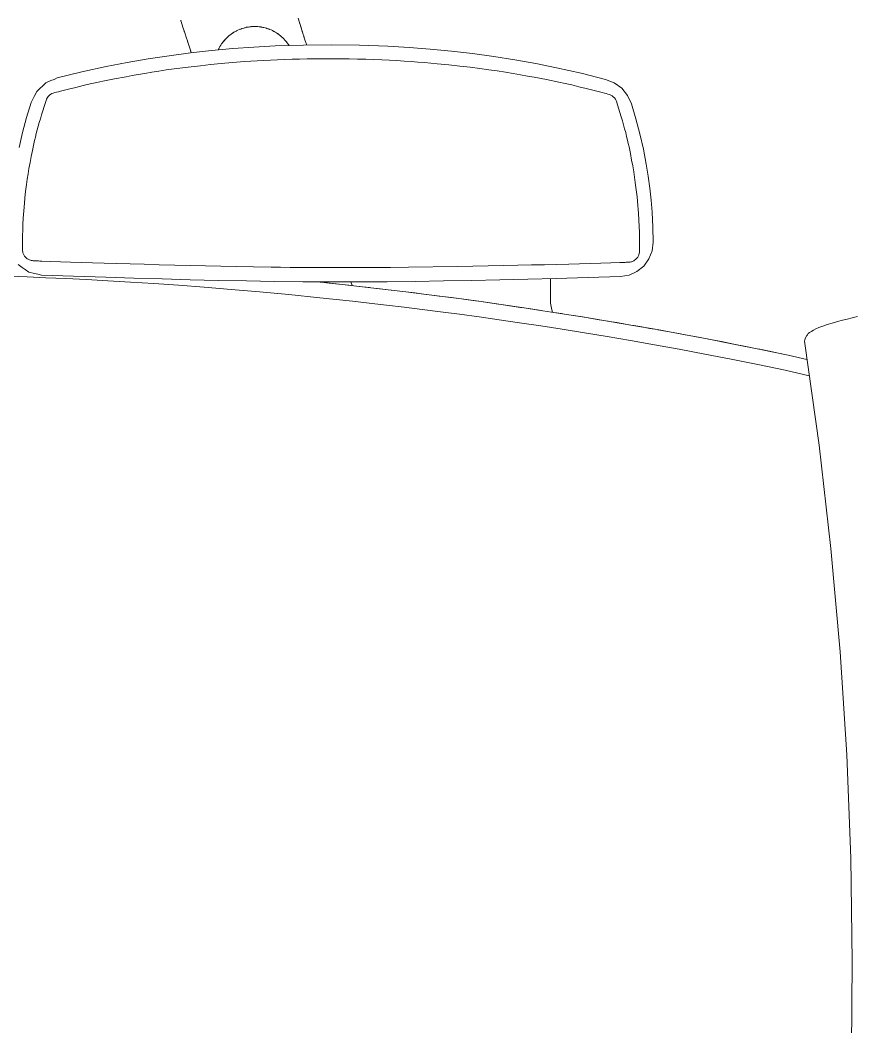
# Model space of a CAD drawing. Header units: inches. Extents: x 14 to 610, y 9 to 600.
# Drawn here: x 297.66 to 308.96, y 293.58 to 307.2 of the extents above; entities that cross this region are included whole.
import ezdxf
from ezdxf.enums import TextEntityAlignment as Align

# ---------------------------------------------------------------- set-up
doc = ezdxf.new("R2010")
doc.units = ezdxf.units.IN
doc.header["$MEASUREMENT"] = 0
doc.layers.add('A-FURN', color=7, linetype='Continuous')
doc.styles.get("Standard").update_dxf_attribs({"font": 'arial.ttf'})

# ---------------------------------------------------------------- blocks, each defined once
blk = doc.blocks.new('P_5CS702BK')
at = {"layer": 'A-FURN', "color": 0, "linetype": 'Continuous', "lineweight": 0}
for p, q in [((-8.777, 17.284), (-8.759, 17.211)), ((-8.759, 17.211), (-8.743, 17.145)), ((-1.449, 17.195), (-2.846, 17.139)), ((-0.052, 17.215), (-1.449, 17.195)), ((1.346, 17.202), (-0.052, 17.215)), ((-8.743, 17.145), (-8.726, 17.081)), ((-8.726, 17.081), (-8.708, 17.014)), ((-4.243, 17.049), (-5.641, 16.925)), ((-2.846, 17.139), (-4.243, 17.049)), ((-8.708, 17.014), (-8.689, 16.943)), ((-8.689, 16.943), (-8.669, 16.875)), ((-5.641, 16.925), (-7.038, 16.766)), ((-8.669, 16.875), (-8.648, 16.815)), ((-8.648, 16.815), (-8.629, 16.763)), ((-8.629, 16.763), (-8.611, 16.722)), ((-7.038, 16.766), (-8.41, 16.57)), ((-8.611, 16.722), (-8.594, 16.69)), ((-8.594, 16.69), (-8.578, 16.665)), ((-8.559, 16.637), (-8.578, 16.665)), ((-8.575, 16.662), (-8.559, 16.637)), ((-8.559, 16.637), (-8.545, 16.619)), ((-8.545, 16.619), (-8.531, 16.607)), ((-8.052, 16.305), (-7.973, 16.632)), ((-8.052, 16.305), (-7.973, 16.632)), ((-8.531, 16.607), (-8.519, 16.599)), ((-8.489, 16.581), (-8.519, 16.599)), ((-8.489, 16.581), (-8.477, 16.575)), ((-8.477, 16.575), (-8.462, 16.573)), ((-8.462, 16.573), (-8.443, 16.569)), ((-8.41, 16.57), (-8.443, 16.569)), ((-8.255, 16.348), (-8.194, 16.6)), ((-8.255, 16.348), (-8.194, 16.6)), ((-8.255, 16.348), (-8.332, 15.973)), ((-8.332, 15.973), (-8.255, 16.348)), ((-8.283, 16.214), (-8.255, 16.348)), ((-8.283, 16.214), (-8.312, 16.073)), ((-8.312, 16.073), (-8.283, 16.214)), ((-8.052, 16.305), (-8.128, 15.937)), ((-8.052, 16.305), (-8.128, 15.937)), ((-8.312, 16.073), (-8.329, 15.987)), ((-8.329, 15.987), (-8.312, 16.073)), ((-8.332, 15.973), (-8.405, 15.608)), ((-8.405, 15.608), (-8.332, 15.973)), ((-8.334, 15.963), (-8.342, 15.926)), ((-8.342, 15.926), (-8.334, 15.963)), ((-8.128, 15.937), (-8.2, 15.575)), ((-8.128, 15.937), (-8.2, 15.575)), ((-8.342, 15.926), (-8.373, 15.772)), ((-8.373, 15.772), (-8.342, 15.926)), ((-8.373, 15.772), (-8.404, 15.611)), ((-8.404, 15.611), (-8.373, 15.772)), ((-8.405, 15.608), (-8.474, 15.252)), ((-8.474, 15.252), (-8.405, 15.608)), ((-8.404, 15.611), (-8.437, 15.442)), ((-8.437, 15.442), (-8.404, 15.611)), ((-8.2, 15.575), (-8.269, 15.219)), ((-8.2, 15.575), (-8.269, 15.219)), ((-8.437, 15.442), (-8.471, 15.266)), ((-8.471, 15.266), (-8.437, 15.442)), ((-8.474, 15.252), (-8.539, 14.907)), ((-8.539, 14.907), (-8.474, 15.252)), ((-8.474, 15.252), (-8.506, 15.082)), ((-8.474, 15.252), (-8.471, 15.266)), ((-8.269, 15.219), (-8.334, 14.873)), ((-8.269, 15.219), (-8.334, 14.873)), ((-8.506, 15.082), (-8.535, 14.924)), ((-8.535, 14.924), (-8.506, 15.082)), ((-8.539, 14.907), (-8.6, 14.571)), ((-8.6, 14.571), (-8.539, 14.907)), ((-8.542, 14.889), (-8.56, 14.789)), ((-8.56, 14.789), (-8.542, 14.889)), ((-8.539, 14.907), (-8.542, 14.889)), ((-8.334, 14.873), (-8.395, 14.537)), ((-8.334, 14.873), (-8.395, 14.537)), ((-8.56, 14.789), (-8.579, 14.687)), ((-8.579, 14.687), (-8.56, 14.789)), ((-8.6, 14.571), (-8.597, 14.583)), ((-8.579, 14.687), (-8.597, 14.583)), ((-8.597, 14.583), (-8.579, 14.687)), ((-10.675, 14.452), (-10.837, 14.426)), ((-10.837, 14.426), (-10.675, 14.452)), ((-10.513, 14.474), (-10.675, 14.452)), ((-10.675, 14.452), (-10.513, 14.474)), ((-10.35, 14.492), (-10.513, 14.474)), ((-10.513, 14.474), (-10.35, 14.492)), ((-10.187, 14.506), (-10.35, 14.492)), ((-10.35, 14.492), (-10.187, 14.506)), ((-9.985, 14.516), (-10.187, 14.506)), ((-10.187, 14.506), (-9.985, 14.516)), ((-9.783, 14.521), (-9.985, 14.516)), ((-9.783, 14.521), (-9.985, 14.516)), ((-9.783, 14.521), (-9.665, 14.506)), ((-9.783, 14.521), (-9.665, 14.506)), ((-9.665, 14.506), (-9.555, 14.462)), ((-9.555, 14.462), (-9.665, 14.506)), ((-9.46, 14.392), (-9.555, 14.462)), ((-9.555, 14.462), (-9.46, 14.392)), ((-8.6, 14.571), (-8.657, 14.244)), ((-8.657, 14.244), (-8.6, 14.571)), ((-8.616, 14.476), (-8.636, 14.367)), ((-8.636, 14.367), (-8.616, 14.476)), ((-8.6, 14.571), (-8.616, 14.476)), ((-8.395, 14.537), (-8.452, 14.212)), ((-8.395, 14.537), (-8.452, 14.212)), ((-11.247, 14.34), (-11.45, 14.286)), ((-11.45, 14.286), (-11.247, 14.34)), ((-11.042, 14.386), (-11.247, 14.34)), ((-11.247, 14.34), (-11.042, 14.386)), ((-10.837, 14.426), (-11.042, 14.386)), ((-11.042, 14.386), (-10.837, 14.426)), ((-10.457, 14.294), (-10.395, 14.301)), ((-10.395, 14.301), (-10.457, 14.294)), ((-10.395, 14.301), (-10.335, 14.307)), ((-10.335, 14.307), (-10.395, 14.301)), ((-10.335, 14.307), (-10.279, 14.312)), ((-10.279, 14.312), (-10.335, 14.307)), ((-10.279, 14.312), (-10.225, 14.316)), ((-10.225, 14.316), (-10.279, 14.312)), ((-10.225, 14.316), (-10.174, 14.32)), ((-10.174, 14.32), (-10.225, 14.316)), ((-10.174, 14.32), (-10.08, 14.325)), ((-10.08, 14.325), (-10.174, 14.32)), ((-10.08, 14.325), (-9.996, 14.329)), ((-9.996, 14.329), (-10.08, 14.325)), ((-9.996, 14.329), (-9.919, 14.332)), ((-9.919, 14.332), (-9.996, 14.329)), ((-9.919, 14.332), (-9.848, 14.334)), ((-9.848, 14.334), (-9.919, 14.332)), ((-9.782, 14.335), (-9.848, 14.334)), ((-9.782, 14.335), (-9.848, 14.334)), ((-9.782, 14.335), (-9.77, 14.335)), ((-9.782, 14.335), (-9.77, 14.335)), ((-9.757, 14.335), (-9.77, 14.335)), ((-9.77, 14.335), (-9.757, 14.335)), ((-9.746, 14.335), (-9.757, 14.335)), ((-9.757, 14.335), (-9.746, 14.335)), ((-9.734, 14.335), (-9.746, 14.335)), ((-9.746, 14.335), (-9.734, 14.335)), ((-9.723, 14.335), (-9.734, 14.335)), ((-9.734, 14.335), (-9.723, 14.335)), ((-9.713, 14.335), (-9.723, 14.335)), ((-9.723, 14.335), (-9.713, 14.335)), ((-9.703, 14.334), (-9.713, 14.335)), ((-9.713, 14.335), (-9.703, 14.334)), ((-9.693, 14.334), (-9.703, 14.334)), ((-9.703, 14.334), (-9.693, 14.334)), ((-9.684, 14.334), (-9.693, 14.334)), ((-9.693, 14.334), (-9.684, 14.334)), ((-9.675, 14.334), (-9.684, 14.334)), ((-9.684, 14.334), (-9.675, 14.334)), ((-9.66, 14.333), (-9.675, 14.334)), ((-9.675, 14.334), (-9.66, 14.333)), ((-9.645, 14.332), (-9.66, 14.333)), ((-9.66, 14.333), (-9.645, 14.332)), ((-9.631, 14.33), (-9.645, 14.332)), ((-9.645, 14.332), (-9.631, 14.33)), ((-9.615, 14.326), (-9.631, 14.33)), ((-9.631, 14.33), (-9.615, 14.326)), ((-9.607, 14.323), (-9.615, 14.326)), ((-9.615, 14.326), (-9.607, 14.323)), ((-9.599, 14.319), (-9.607, 14.323)), ((-9.607, 14.323), (-9.599, 14.319)), ((-9.59, 14.315), (-9.599, 14.319)), ((-9.599, 14.319), (-9.59, 14.315)), ((-9.581, 14.31), (-9.59, 14.315)), ((-9.59, 14.315), (-9.581, 14.31)), ((-9.572, 14.304), (-9.581, 14.31)), ((-9.581, 14.31), (-9.572, 14.304)), ((-9.564, 14.297), (-9.572, 14.304)), ((-9.572, 14.304), (-9.564, 14.297)), ((-9.46, 14.392), (-9.385, 14.3)), ((-9.385, 14.3), (-9.46, 14.392)), ((-9.385, 14.3), (-9.337, 14.192)), ((-9.337, 14.192), (-9.385, 14.3)), ((-8.636, 14.367), (-8.655, 14.256)), ((-8.655, 14.256), (-8.636, 14.367)), ((-11.864, 14.093), (-11.766, 14.173)), ((-11.766, 14.173), (-11.864, 14.093)), ((-11.652, 14.226), (-11.766, 14.173)), ((-11.652, 14.226), (-11.766, 14.173)), ((-11.652, 14.226), (-11.45, 14.286)), ((-11.652, 14.226), (-11.45, 14.286)), ((-11.213, 14.159), (-11.164, 14.171)), ((-11.164, 14.171), (-11.213, 14.159)), ((-11.164, 14.171), (-11.116, 14.182)), ((-11.116, 14.182), (-11.164, 14.171)), ((-11.116, 14.182), (-11.07, 14.192)), ((-11.07, 14.192), (-11.116, 14.182)), ((-11.07, 14.192), (-10.98, 14.21)), ((-10.98, 14.21), (-11.07, 14.192)), ((-10.98, 14.21), (-10.894, 14.227)), ((-10.894, 14.227), (-10.98, 14.21)), ((-10.894, 14.227), (-10.813, 14.242)), ((-10.813, 14.242), (-10.894, 14.227)), ((-10.813, 14.242), (-10.735, 14.255)), ((-10.735, 14.255), (-10.813, 14.242)), ((-10.735, 14.255), (-10.661, 14.267)), ((-10.661, 14.267), (-10.735, 14.255)), ((-10.661, 14.267), (-10.59, 14.277)), ((-10.59, 14.277), (-10.661, 14.267)), ((-10.59, 14.277), (-10.522, 14.286)), ((-10.522, 14.286), (-10.59, 14.277)), ((-10.522, 14.286), (-10.457, 14.294)), ((-10.457, 14.294), (-10.522, 14.286)), ((-9.555, 14.288), (-9.564, 14.297)), ((-9.564, 14.297), (-9.555, 14.288)), ((-9.546, 14.279), (-9.555, 14.288)), ((-9.555, 14.288), (-9.546, 14.279)), ((-9.538, 14.268), (-9.546, 14.279)), ((-9.546, 14.279), (-9.538, 14.268)), ((-9.532, 14.258), (-9.538, 14.268)), ((-9.538, 14.268), (-9.532, 14.258)), ((-9.526, 14.246), (-9.532, 14.258)), ((-9.532, 14.258), (-9.526, 14.246)), ((-9.521, 14.236), (-9.526, 14.246)), ((-9.526, 14.246), (-9.521, 14.236)), ((-9.518, 14.226), (-9.521, 14.236)), ((-9.521, 14.236), (-9.518, 14.226)), ((-9.515, 14.216), (-9.518, 14.226)), ((-9.518, 14.226), (-9.515, 14.216)), ((-9.514, 14.206), (-9.515, 14.216)), ((-9.515, 14.216), (-9.514, 14.206)), ((-9.512, 14.196), (-9.514, 14.206)), ((-9.514, 14.206), (-9.512, 14.196)), ((-9.512, 14.186), (-9.512, 14.196)), ((-9.512, 14.196), (-9.512, 14.186)), ((-9.511, 14.175), (-9.512, 14.186)), ((-9.512, 14.186), (-9.511, 14.175)), ((-9.51, 14.164), (-9.511, 14.175)), ((-9.511, 14.175), (-9.51, 14.164)), ((-9.51, 14.152), (-9.51, 14.164)), ((-9.51, 14.164), (-9.51, 14.152)), ((-9.317, 14.075), (-9.337, 14.192)), ((-9.317, 14.075), (-9.337, 14.192)), ((-8.657, 14.244), (-8.711, 13.927)), ((-8.711, 13.927), (-8.657, 14.244)), ((-8.657, 14.244), (-8.675, 14.143)), ((-8.657, 14.244), (-8.655, 14.256)), ((-8.452, 14.212), (-8.506, 13.895)), ((-8.452, 14.212), (-8.506, 13.895)), ((-11.938, 13.992), (-11.864, 14.093)), ((-11.864, 14.093), (-11.938, 13.992)), ((-11.678, 14.025), (-11.653, 14.033)), ((-11.653, 14.033), (-11.678, 14.025)), ((-11.653, 14.033), (-11.626, 14.041)), ((-11.626, 14.041), (-11.653, 14.033)), ((-11.626, 14.041), (-11.597, 14.051)), ((-11.597, 14.051), (-11.626, 14.041)), ((-11.597, 14.051), (-11.538, 14.069)), ((-11.597, 14.051), (-11.538, 14.069)), ((-11.48, 14.087), (-11.538, 14.069)), ((-11.538, 14.069), (-11.48, 14.087)), ((-11.423, 14.103), (-11.48, 14.087)), ((-11.48, 14.087), (-11.423, 14.103)), ((-11.369, 14.119), (-11.423, 14.103)), ((-11.423, 14.103), (-11.369, 14.119)), ((-11.315, 14.133), (-11.369, 14.119)), ((-11.369, 14.119), (-11.315, 14.133)), ((-11.264, 14.147), (-11.315, 14.133)), ((-11.315, 14.133), (-11.264, 14.147)), ((-11.264, 14.147), (-11.213, 14.159)), ((-11.213, 14.159), (-11.264, 14.147)), ((-9.509, 14.139), (-9.51, 14.152)), ((-9.51, 14.152), (-9.509, 14.139)), ((-9.508, 14.113), (-9.509, 14.139)), ((-9.509, 14.139), (-9.508, 14.113)), ((-9.507, 14.099), (-9.508, 14.113)), ((-9.508, 14.113), (-9.507, 14.099)), ((-9.507, 14.084), (-9.507, 14.099)), ((-9.507, 14.099), (-9.507, 14.084)), ((-9.506, 14.068), (-9.507, 14.084)), ((-9.507, 14.084), (-9.506, 14.068)), ((-9.506, 14.068), (-9.502, 13.944)), ((-9.506, 14.068), (-9.502, 13.944)), ((-9.317, 14.075), (-9.303, 13.639)), ((-9.317, 14.075), (-9.303, 13.639)), ((-8.711, 13.927), (-8.694, 14.027)), ((-8.675, 14.143), (-8.694, 14.027)), ((-8.694, 14.027), (-8.675, 14.143)), ((-11.985, 13.875), (-11.938, 13.992)), ((-11.985, 13.875), (-11.938, 13.992)), ((-11.792, 13.884), (-11.786, 13.907)), ((-11.786, 13.907), (-11.792, 13.884)), ((-11.786, 13.907), (-11.78, 13.927)), ((-11.78, 13.927), (-11.786, 13.907)), ((-11.772, 13.946), (-11.78, 13.927)), ((-11.78, 13.927), (-11.772, 13.946)), ((-11.772, 13.946), (-11.763, 13.963)), ((-11.763, 13.963), (-11.772, 13.946)), ((-11.763, 13.963), (-11.75, 13.979)), ((-11.75, 13.979), (-11.763, 13.963)), ((-11.75, 13.979), (-11.735, 13.994)), ((-11.735, 13.994), (-11.75, 13.979)), ((-11.735, 13.994), (-11.718, 14.007)), ((-11.718, 14.007), (-11.735, 13.994)), ((-11.718, 14.007), (-11.699, 14.016)), ((-11.699, 14.016), (-11.718, 14.007)), ((-11.699, 14.016), (-11.678, 14.025)), ((-11.678, 14.025), (-11.699, 14.016)), ((-9.498, 13.812), (-9.502, 13.944)), ((-9.502, 13.944), (-9.498, 13.812)), ((-8.711, 13.927), (-8.762, 13.618)), ((-8.762, 13.618), (-8.711, 13.927)), ((-8.714, 13.908), (-8.734, 13.787)), ((-8.734, 13.787), (-8.714, 13.908)), ((-8.711, 13.927), (-8.714, 13.908)), ((-8.506, 13.895), (-8.556, 13.588)), ((-8.506, 13.895), (-8.556, 13.588)), ((-12.068, 13.544), (-11.985, 13.875)), ((-11.985, 13.875), (-12.068, 13.544)), ((-11.807, 13.828), (-11.834, 13.718)), ((-11.807, 13.828), (-11.834, 13.718)), ((-11.807, 13.828), (-11.799, 13.858)), ((-11.807, 13.828), (-11.799, 13.858)), ((-11.799, 13.858), (-11.792, 13.884)), ((-11.792, 13.884), (-11.799, 13.858)), ((-9.486, 13.376), (-9.498, 13.812)), ((-9.498, 13.812), (-9.486, 13.376)), ((-8.734, 13.787), (-8.755, 13.663)), ((-8.755, 13.663), (-8.734, 13.787)), ((-11.834, 13.718), (-11.861, 13.613)), ((-11.861, 13.613), (-11.834, 13.718)), ((-9.303, 13.639), (-9.292, 13.204)), ((-9.292, 13.204), (-9.303, 13.639)), ((-8.762, 13.618), (-8.81, 13.317)), ((-8.81, 13.317), (-8.762, 13.618)), ((-8.762, 13.618), (-8.775, 13.537)), ((-8.762, 13.618), (-8.755, 13.663)), ((-12.068, 13.544), (-12.142, 13.211)), ((-12.142, 13.211), (-12.068, 13.544)), ((-11.886, 13.512), (-11.909, 13.416)), ((-11.909, 13.416), (-11.886, 13.512)), ((-11.861, 13.613), (-11.886, 13.512)), ((-11.886, 13.512), (-11.861, 13.613)), ((-8.775, 13.537), (-8.796, 13.408)), ((-8.796, 13.408), (-8.775, 13.537)), ((-8.556, 13.588), (-8.604, 13.288)), ((-8.556, 13.588), (-8.604, 13.288)), ((-11.909, 13.416), (-11.93, 13.326)), ((-11.93, 13.326), (-11.909, 13.416)), ((-9.482, 13.216), (-9.486, 13.376)), ((-9.486, 13.376), (-9.482, 13.216)), ((-8.81, 13.317), (-8.796, 13.408)), ((-12.142, 13.211), (-12.199, 12.929)), ((-12.199, 12.929), (-12.142, 13.211)), ((-11.949, 13.241), (-11.982, 13.074)), ((-11.982, 13.074), (-11.949, 13.241)), ((-11.93, 13.326), (-11.949, 13.241)), ((-11.949, 13.241), (-11.93, 13.326)), ((-9.478, 13.048), (-9.482, 13.216)), ((-9.482, 13.216), (-9.478, 13.048)), ((-8.81, 13.317), (-8.856, 13.024)), ((-8.856, 13.024), (-8.81, 13.317)), ((-8.817, 13.276), (-8.838, 13.142)), ((-8.838, 13.142), (-8.817, 13.276)), ((-8.81, 13.317), (-8.817, 13.276)), ((-8.604, 13.288), (-8.65, 12.996)), ((-8.604, 13.288), (-8.65, 12.996)), ((-11.982, 13.074), (-12.014, 12.906)), ((-12.014, 12.906), (-11.982, 13.074)), ((-9.292, 13.204), (-9.283, 12.823)), ((-9.283, 12.823), (-9.292, 13.204)), ((-9.165, 13.13), (-9.29, 13.13)), ((-9.165, 13.13), (-9.29, 13.13)), ((-9.005, 13.129), (-9.165, 13.13)), ((-9.005, 13.129), (-9.165, 13.13)), ((-9.005, 13.129), (-8.959, 13.131)), ((-9.005, 13.129), (-8.959, 13.131)), ((-8.959, 13.131), (-8.913, 13.137)), ((-8.959, 13.131), (-8.913, 13.137)), ((-8.913, 13.137), (-8.866, 13.148)), ((-8.913, 13.137), (-8.868, 13.147)), ((-8.866, 13.148), (-8.835, 13.157)), ((-8.866, 13.148), (-8.835, 13.157)), ((-8.856, 13.024), (-8.838, 13.142)), ((-9.474, 12.871), (-9.478, 13.048)), ((-9.478, 13.048), (-9.474, 12.871)), ((-8.856, 13.024), (-8.899, 12.739)), ((-8.899, 12.739), (-8.856, 13.024)), ((-8.859, 13.004), (-8.88, 12.864)), ((-8.88, 12.864), (-8.859, 13.004)), ((-8.856, 13.024), (-8.859, 13.004)), ((-8.65, 12.996), (-8.692, 12.711)), ((-8.65, 12.996), (-8.692, 12.711)), ((-12.249, 12.645), (-12.199, 12.929)), ((-12.199, 12.929), (-12.249, 12.645)), ((-12.03, 12.817), (-12.047, 12.723)), ((-12.047, 12.723), (-12.03, 12.817)), ((-12.014, 12.906), (-12.03, 12.817)), ((-12.03, 12.817), (-12.014, 12.906)), ((-9.47, 12.686), (-9.474, 12.871)), ((-9.474, 12.871), (-9.47, 12.686)), ((-9.283, 12.823), (-9.274, 12.442)), ((-9.274, 12.442), (-9.283, 12.823)), ((-8.899, 12.739), (-8.88, 12.864)), ((-12.047, 12.723), (-12.064, 12.623)), ((-12.064, 12.623), (-12.047, 12.723)), ((-9.466, 12.491), (-9.47, 12.686)), ((-9.47, 12.686), (-9.466, 12.491)), ((-8.899, 12.739), (-8.939, 12.46)), ((-8.939, 12.46), (-8.899, 12.739)), ((-8.901, 12.721), (-8.923, 12.576)), ((-8.923, 12.576), (-8.901, 12.721)), ((-8.899, 12.739), (-8.901, 12.721)), ((-8.692, 12.711), (-8.733, 12.433)), ((-8.692, 12.711), (-8.733, 12.433)), ((-12.294, 12.36), (-12.249, 12.645)), ((-12.249, 12.645), (-12.294, 12.36)), ((-12.064, 12.623), (-12.082, 12.518)), ((-12.082, 12.518), (-12.064, 12.623)), ((-8.939, 12.46), (-8.923, 12.576)), ((-12.099, 12.408), (-12.115, 12.293)), ((-12.115, 12.293), (-12.099, 12.408)), ((-12.082, 12.518), (-12.099, 12.408)), ((-12.099, 12.408), (-12.082, 12.518)), ((-9.461, 12.286), (-9.466, 12.491)), ((-9.466, 12.491), (-9.461, 12.286)), ((-9.274, 12.442), (-9.265, 12.061)), ((-9.265, 12.061), (-9.274, 12.442)), ((-8.939, 12.46), (-8.978, 12.189)), ((-8.978, 12.189), (-8.939, 12.46)), ((-8.944, 12.427), (-8.966, 12.274)), ((-8.966, 12.274), (-8.944, 12.427)), ((-8.939, 12.46), (-8.944, 12.427)), ((-8.733, 12.433), (-8.771, 12.163)), ((-8.733, 12.433), (-8.771, 12.163)), ((-12.333, 12.074), (-12.294, 12.36)), ((-12.294, 12.36), (-12.333, 12.074)), ((-12.115, 12.293), (-12.132, 12.171)), ((-12.132, 12.171), (-12.115, 12.293)), ((-9.458, 12.078), (-9.461, 12.286)), ((-9.461, 12.286), (-9.458, 12.078)), ((-8.978, 12.189), (-8.966, 12.274)), ((-12.132, 12.171), (-12.149, 12.041)), ((-12.149, 12.041), (-12.132, 12.171)), ((-8.978, 12.189), (-9.014, 11.924)), ((-9.014, 11.924), (-8.978, 12.189)), ((-8.978, 12.189), (-8.988, 12.116)), ((-8.771, 12.163), (-8.807, 11.899)), ((-8.771, 12.163), (-8.807, 11.899)), ((-12.367, 11.788), (-12.333, 12.074)), ((-12.333, 12.074), (-12.367, 11.788)), ((-12.149, 12.041), (-12.165, 11.902)), ((-12.165, 11.902), (-12.149, 12.041)), ((-9.454, 11.869), (-9.458, 12.078)), ((-9.458, 12.078), (-9.454, 11.869)), ((-9.265, 12.061), (-9.258, 11.68)), ((-9.258, 11.68), (-9.265, 12.061)), ((-8.988, 12.116), (-9.01, 11.953)), ((-9.01, 11.953), (-8.988, 12.116)), ((-12.165, 11.902), (-12.181, 11.753)), ((-12.181, 11.753), (-12.165, 11.902)), ((-9.444, 11.207), (-9.454, 11.869)), ((-9.454, 11.869), (-9.444, 11.207)), ((-9.014, 11.924), (-9.048, 11.666)), ((-9.048, 11.666), (-9.014, 11.924)), ((-9.014, 11.924), (-9.032, 11.787)), ((-9.014, 11.924), (-9.01, 11.953)), ((-8.807, 11.899), (-8.841, 11.642)), ((-8.807, 11.899), (-8.841, 11.642)), ((-12.394, 11.501), (-12.367, 11.788)), ((-12.367, 11.788), (-12.394, 11.501)), ((-12.181, 11.753), (-12.197, 11.593)), ((-12.197, 11.593), (-12.181, 11.753)), ((-9.048, 11.666), (-9.032, 11.787)), ((-12.197, 11.593), (-12.212, 11.423)), ((-12.212, 11.423), (-12.197, 11.593)), ((-9.258, 11.68), (-9.252, 11.299)), ((-9.252, 11.299), (-9.258, 11.68)), ((-9.048, 11.666), (-9.08, 11.415)), ((-9.08, 11.415), (-9.048, 11.666)), ((-9.054, 11.62), (-9.076, 11.454)), ((-9.076, 11.454), (-9.054, 11.62)), ((-9.048, 11.666), (-9.054, 11.62)), ((-8.841, 11.642), (-8.873, 11.391)), ((-8.841, 11.642), (-8.873, 11.391)), ((-12.416, 11.214), (-12.394, 11.501)), ((-12.394, 11.501), (-12.416, 11.214)), ((-9.08, 11.415), (-9.076, 11.454)), ((-12.219, 11.333), (-12.226, 11.241)), ((-12.226, 11.241), (-12.219, 11.333)), ((-12.212, 11.423), (-12.219, 11.333)), ((-12.219, 11.333), (-12.212, 11.423)), ((-9.08, 11.415), (-9.111, 11.169)), ((-9.111, 11.169), (-9.08, 11.415)), ((-9.08, 11.415), (-9.096, 11.291)), ((-8.873, 11.391), (-8.903, 11.146)), ((-8.873, 11.391), (-8.903, 11.146)), ((-12.433, 10.926), (-12.416, 11.214)), ((-12.416, 11.214), (-12.433, 10.926)), ((-12.226, 11.241), (-12.232, 11.146)), ((-12.232, 11.146), (-12.226, 11.241)), ((-9.441, 10.963), (-9.444, 11.207)), ((-9.444, 11.207), (-9.441, 10.963)), ((-9.252, 11.299), (-9.248, 10.918)), ((-9.248, 10.918), (-9.252, 11.299)), ((-9.111, 11.169), (-9.14, 10.93)), ((-9.14, 10.93), (-9.111, 11.169)), ((-9.111, 11.169), (-9.116, 11.131)), ((-9.111, 11.169), (-9.096, 11.291)), ((-12.238, 11.048), (-12.243, 10.948)), ((-12.243, 10.948), (-12.238, 11.048)), ((-12.232, 11.146), (-12.238, 11.048)), ((-12.238, 11.048), (-12.232, 11.146)), ((-9.116, 11.131), (-9.134, 10.976)), ((-9.134, 10.976), (-9.116, 11.131)), ((-8.903, 11.146), (-8.932, 10.907)), ((-8.903, 11.146), (-8.932, 10.907)), ((-12.446, 10.545), (-12.433, 10.926)), ((-12.433, 10.926), (-12.446, 10.545)), ((-12.248, 10.844), (-12.243, 10.948)), ((-12.243, 10.948), (-12.248, 10.844)), ((-9.44, 10.836), (-9.441, 10.963)), ((-9.441, 10.963), (-9.44, 10.836)), ((-9.248, 10.918), (-9.245, 10.537)), ((-9.245, 10.537), (-9.248, 10.918)), ((-9.14, 10.93), (-9.167, 10.696)), ((-9.167, 10.696), (-9.14, 10.93)), ((-9.14, 10.93), (-9.152, 10.825)), ((-9.14, 10.93), (-9.134, 10.976)), ((-8.932, 10.907), (-8.959, 10.674)), ((-8.932, 10.907), (-8.959, 10.674)), ((-12.248, 10.844), (-12.253, 10.738)), ((-12.253, 10.738), (-12.248, 10.844)), ((-9.44, 10.706), (-9.44, 10.836)), ((-9.44, 10.836), (-9.44, 10.706)), ((-9.167, 10.696), (-9.152, 10.825)), ((-12.256, 10.629), (-12.259, 10.517)), ((-12.259, 10.517), (-12.256, 10.629)), ((-12.253, 10.738), (-12.256, 10.629)), ((-12.256, 10.629), (-12.253, 10.738)), ((-9.439, 10.573), (-9.44, 10.706)), ((-9.44, 10.706), (-9.439, 10.573)), ((-9.167, 10.696), (-9.193, 10.468)), ((-9.193, 10.468), (-9.167, 10.696)), ((-9.169, 10.679), (-9.185, 10.537)), ((-9.185, 10.537), (-9.169, 10.679)), ((-9.167, 10.696), (-9.169, 10.679)), ((-8.959, 10.674), (-8.985, 10.447)), ((-8.959, 10.674), (-8.985, 10.447)), ((-12.451, 10.164), (-12.446, 10.545)), ((-12.451, 10.164), (-12.446, 10.545)), ((-12.259, 10.517), (-12.261, 10.402)), ((-12.261, 10.402), (-12.259, 10.517)), ((-9.439, 10.437), (-9.439, 10.573)), ((-9.439, 10.573), (-9.439, 10.437)), ((-9.245, 10.156), (-9.245, 10.537)), ((-9.245, 10.156), (-9.245, 10.537)), ((-9.193, 10.468), (-9.185, 10.537)), ((-12.263, 10.285), (-12.261, 10.402)), ((-12.261, 10.402), (-12.263, 10.285)), ((-9.438, 10.298), (-9.439, 10.437)), ((-9.439, 10.437), (-9.438, 10.298)), ((-9.195, 10.446), (-9.245, 10.428)), ((-9.193, 10.468), (-9.24, 10.027)), ((-9.24, 10.027), (-9.193, 10.468)), ((-9.2, 10.399), (-9.215, 10.265)), ((-9.215, 10.265), (-9.2, 10.399)), ((-9.193, 10.468), (-9.2, 10.399)), ((-8.985, 10.447), (-9.031, 10.007)), ((-8.985, 10.447), (-9.031, 10.007)), ((-12.263, 10.164), (-12.263, 10.285)), ((-12.263, 10.164), (-12.263, 10.285)), ((-9.438, 10.298), (-9.439, 10.156)), ((-9.439, 10.156), (-9.438, 10.298)), ((-9.215, 10.265), (-9.228, 10.135)), ((-9.228, 10.135), (-9.215, 10.265)), ((-12.448, 9.784), (-12.451, 10.164)), ((-12.451, 10.164), (-12.448, 9.784)), ((-12.263, 10.164), (-12.263, 10.052)), ((-12.263, 10.164), (-12.263, 10.052)), ((-9.439, 10.156), (-9.439, 10.013)), ((-9.439, 10.013), (-9.439, 10.156)), ((-9.245, 10.156), (-9.247, 9.775)), ((-9.245, 10.156), (-9.247, 9.775)), ((-9.24, 10.027), (-9.228, 10.135)), ((-12.263, 10.052), (-12.263, 9.943)), ((-12.263, 10.052), (-12.263, 9.943)), ((-12.263, 9.943), (-12.261, 9.836)), ((-12.263, 9.943), (-12.261, 9.836)), ((-9.44, 9.874), (-9.439, 10.013)), ((-9.44, 9.874), (-9.439, 10.013)), ((-9.24, 10.027), (-9.246, 9.962)), ((-9.246, 9.962), (-9.24, 10.027)), ((-9.242, 10.01), (-9.246, 9.963)), ((-9.246, 9.963), (-9.242, 10.01)), ((-9.24, 10.027), (-9.242, 10.01)), ((-9.031, 10.007), (-9.073, 9.588)), ((-9.031, 10.007), (-9.073, 9.588)), ((-12.506, 9.809), (-12.534, 9.801)), ((-12.503, 9.81), (-12.506, 9.809)), ((-12.503, 9.81), (-12.502, 9.811)), ((-12.485, 9.816), (-12.502, 9.811)), ((-12.502, 9.811), (-12.5, 9.812)), ((-12.502, 9.811), (-12.502, 9.811)), ((-12.469, 9.821), (-12.485, 9.816)), ((-12.469, 9.822), (-12.469, 9.821)), ((-12.469, 9.822), (-12.468, 9.822)), ((-12.46, 9.824), (-12.468, 9.822)), ((-12.468, 9.822), (-12.468, 9.822)), ((-12.457, 9.825), (-12.46, 9.824)), ((-12.448, 9.826), (-12.457, 9.825)), ((-12.457, 9.825), (-12.448, 9.826)), ((-12.261, 9.836), (-12.259, 9.732)), ((-12.261, 9.836), (-12.259, 9.732)), ((-9.441, 9.737), (-9.44, 9.874)), ((-9.441, 9.737), (-9.44, 9.874)), ((-12.753, 9.73), (-12.812, 9.711)), ((-12.699, 9.747), (-12.753, 9.73)), ((-12.753, 9.73), (-12.727, 9.738)), ((-12.753, 9.73), (-12.727, 9.738)), ((-12.746, 9.732), (-12.727, 9.738)), ((-12.727, 9.738), (-12.65, 9.763)), ((-12.65, 9.763), (-12.699, 9.747)), ((-12.638, 9.767), (-12.65, 9.763)), ((-12.638, 9.767), (-12.633, 9.769)), ((-12.633, 9.769), (-12.627, 9.771)), ((-12.606, 9.777), (-12.627, 9.771)), ((-12.567, 9.79), (-12.606, 9.777)), ((-12.56, 9.792), (-12.567, 9.79)), ((-12.56, 9.792), (-12.557, 9.793)), ((-12.557, 9.793), (-12.553, 9.794)), ((-12.534, 9.801), (-12.553, 9.794)), ((-12.437, 9.403), (-12.448, 9.784)), ((-12.437, 9.403), (-12.448, 9.784)), ((-12.447, 9.749), (-12.447, 9.749)), ((-12.259, 9.732), (-12.257, 9.631)), ((-12.259, 9.732), (-12.257, 9.631)), ((-9.442, 9.605), (-9.441, 9.737)), ((-9.442, 9.605), (-9.441, 9.737)), ((-9.247, 9.775), (-9.252, 9.394)), ((-9.247, 9.775), (-9.252, 9.394)), ((-12.532, 9.52), (-12.517, 9.534)), ((-12.519, 9.532), (-12.518, 9.533)), ((-12.519, 9.532), (-12.518, 9.533)), ((-12.517, 9.534), (-12.501, 9.548)), ((-12.501, 9.548), (-12.484, 9.561)), ((-12.498, 9.55), (-12.496, 9.552)), ((-12.486, 9.56), (-12.496, 9.552)), ((-12.488, 9.558), (-12.486, 9.56)), ((-12.487, 9.559), (-12.486, 9.56)), ((-12.484, 9.561), (-12.486, 9.56)), ((-12.484, 9.561), (-12.467, 9.574)), ((-12.467, 9.574), (-12.45, 9.586)), ((-12.46, 9.579), (-12.459, 9.58)), ((-12.459, 9.58), (-12.458, 9.58)), ((-12.453, 9.584), (-12.451, 9.585)), ((-12.451, 9.585), (-12.451, 9.585)), ((-12.451, 9.585), (-12.451, 9.585)), ((-12.45, 9.586), (-12.442, 9.59)), ((-12.445, 9.589), (-12.442, 9.59)), ((-12.257, 9.631), (-12.254, 9.531)), ((-12.257, 9.631), (-12.254, 9.531)), ((-9.444, 9.475), (-9.442, 9.605)), ((-9.444, 9.475), (-9.442, 9.605)), ((-9.073, 9.588), (-9.11, 9.188)), ((-9.073, 9.588), (-9.11, 9.188)), ((-12.634, 9.385), (-12.624, 9.404)), ((-12.626, 9.4), (-12.63, 9.393)), ((-12.627, 9.398), (-12.626, 9.4)), ((-12.624, 9.404), (-12.613, 9.422)), ((-12.613, 9.422), (-12.601, 9.439)), ((-12.604, 9.434), (-12.603, 9.436)), ((-12.604, 9.436), (-12.603, 9.436)), ((-12.601, 9.439), (-12.603, 9.436)), ((-12.601, 9.439), (-12.589, 9.457)), ((-12.601, 9.44), (-12.599, 9.443)), ((-12.596, 9.446), (-12.599, 9.443)), ((-12.589, 9.457), (-12.575, 9.473)), ((-12.578, 9.47), (-12.58, 9.468)), ((-12.58, 9.468), (-12.579, 9.469)), ((-12.579, 9.469), (-12.578, 9.47)), ((-12.579, 9.469), (-12.579, 9.469)), ((-12.578, 9.47), (-12.577, 9.471)), ((-12.578, 9.47), (-12.577, 9.471)), ((-12.575, 9.473), (-12.562, 9.489)), ((-12.562, 9.489), (-12.547, 9.505)), ((-12.553, 9.498), (-12.551, 9.501)), ((-12.55, 9.502), (-12.551, 9.501)), ((-12.551, 9.501), (-12.55, 9.502)), ((-12.55, 9.502), (-12.551, 9.501)), ((-12.547, 9.505), (-12.55, 9.502)), ((-12.55, 9.502), (-12.55, 9.502)), ((-12.547, 9.505), (-12.532, 9.52)), ((-12.524, 9.527), (-12.523, 9.529)), ((-12.523, 9.529), (-12.522, 9.529)), ((-12.521, 9.531), (-12.519, 9.532)), ((-12.422, 9.115), (-12.437, 9.403)), ((-12.422, 9.115), (-12.437, 9.403)), ((-12.254, 9.531), (-12.25, 9.435)), ((-12.254, 9.531), (-12.25, 9.435)), ((-12.25, 9.435), (-12.246, 9.34)), ((-12.25, 9.435), (-12.246, 9.34)), ((-9.446, 9.349), (-9.444, 9.475)), ((-9.446, 9.349), (-9.444, 9.475)), ((-12.681, 9.268), (-12.685, 9.25)), ((-12.681, 9.268), (-12.675, 9.288)), ((-12.677, 9.281), (-12.676, 9.284)), ((-12.677, 9.282), (-12.676, 9.284)), ((-12.675, 9.288), (-12.676, 9.284)), ((-12.661, 9.328), (-12.675, 9.287)), ((-12.668, 9.308), (-12.675, 9.287)), ((-12.675, 9.288), (-12.668, 9.308)), ((-12.668, 9.308), (-12.661, 9.328)), ((-12.663, 9.324), (-12.668, 9.311)), ((-12.668, 9.31), (-12.668, 9.311)), ((-12.664, 9.32), (-12.663, 9.324)), ((-12.663, 9.324), (-12.662, 9.326)), ((-12.661, 9.328), (-12.653, 9.347)), ((-12.661, 9.327), (-12.661, 9.328)), ((-12.661, 9.327), (-12.661, 9.327)), ((-12.653, 9.347), (-12.644, 9.367)), ((-12.647, 9.359), (-12.646, 9.363)), ((-12.644, 9.367), (-12.646, 9.363)), ((-12.646, 9.361), (-12.646, 9.363)), ((-12.644, 9.367), (-12.634, 9.385)), ((-12.643, 9.369), (-12.638, 9.379)), ((-12.636, 9.382), (-12.638, 9.379)), ((-12.246, 9.34), (-12.241, 9.248)), ((-12.246, 9.34), (-12.241, 9.248)), ((-9.45, 9.108), (-9.446, 9.349)), ((-9.45, 9.108), (-9.446, 9.349)), ((-9.252, 9.394), (-9.258, 9.013)), ((-9.252, 9.394), (-9.258, 9.013)), ((-12.7, 9.122), (-12.699, 9.143)), ((-12.699, 9.157), (-12.698, 9.164)), ((-12.699, 9.143), (-12.698, 9.164)), ((-12.699, 9.157), (-12.699, 9.158)), ((-12.699, 9.157), (-12.699, 9.157)), ((-12.698, 9.164), (-12.696, 9.185)), ((-12.698, 9.168), (-12.698, 9.169)), ((-12.698, 9.167), (-12.698, 9.168)), ((-12.698, 9.165), (-12.698, 9.164)), ((-12.696, 9.185), (-12.694, 9.206)), ((-12.694, 9.206), (-12.693, 9.213)), ((-12.685, 9.25), (-12.693, 9.213)), ((-12.69, 9.227), (-12.693, 9.213)), ((-12.69, 9.227), (-12.685, 9.25)), ((-12.69, 9.227), (-12.686, 9.248)), ((-12.687, 9.242), (-12.688, 9.239)), ((-12.688, 9.236), (-12.688, 9.239)), ((-12.687, 9.242), (-12.687, 9.243)), ((-12.687, 9.242), (-12.687, 9.242)), ((-12.686, 9.248), (-12.685, 9.25)), ((-12.686, 9.249), (-12.686, 9.249)), ((-12.686, 9.249), (-12.686, 9.249)), ((-12.241, 9.248), (-12.236, 9.159)), ((-12.241, 9.248), (-12.236, 9.159)), ((-12.236, 9.159), (-12.231, 9.071)), ((-12.236, 9.159), (-12.231, 9.071)), ((-9.11, 9.188), (-9.144, 8.806)), ((-9.11, 9.188), (-9.144, 8.806)), ((-12.699, 9.101), (-12.7, 9.122)), ((-12.7, 9.122), (-12.7, 9.115)), ((-12.7, 9.115), (-12.699, 9.11)), ((-12.699, 9.112), (-12.7, 9.115)), ((-12.699, 9.113), (-12.7, 9.115)), ((-12.698, 9.08), (-12.699, 9.101)), ((-12.699, 9.094), (-12.699, 9.09)), ((-12.698, 9.082), (-12.699, 9.09)), ((-12.698, 9.086), (-12.698, 9.086)), ((-12.698, 9.086), (-12.698, 9.086)), ((-12.696, 9.059), (-12.698, 9.08)), ((-12.697, 9.073), (-12.698, 9.079)), ((-12.697, 9.073), (-12.697, 9.076)), ((-12.697, 9.068), (-12.697, 9.073)), ((-12.693, 9.039), (-12.696, 9.059)), ((-12.689, 9.018), (-12.693, 9.039)), ((-12.693, 9.039), (-12.692, 9.031)), ((-12.69, 9.026), (-12.692, 9.031)), ((-12.692, 9.031), (-12.689, 9.018)), ((-12.691, 9.028), (-12.692, 9.031)), ((-12.689, 9.018), (-12.689, 9.015)), ((-12.684, 8.997), (-12.689, 9.018)), ((-12.687, 9.009), (-12.689, 9.015)), ((-12.686, 9.005), (-12.686, 9.006)), ((-12.686, 9.004), (-12.686, 9.005)), ((-12.679, 8.977), (-12.684, 8.997)), ((-12.683, 8.99), (-12.684, 8.995)), ((-12.683, 8.99), (-12.683, 8.993)), ((-12.681, 8.986), (-12.683, 8.99)), ((-12.401, 8.827), (-12.422, 9.115)), ((-12.401, 8.827), (-12.422, 9.115)), ((-12.231, 9.071), (-12.225, 8.986)), ((-12.231, 9.071), (-12.225, 8.986)), ((-9.454, 8.881), (-9.45, 9.108)), ((-9.454, 8.881), (-9.45, 9.108)), ((-9.258, 9.013), (-9.266, 8.632)), ((-9.258, 9.013), (-9.266, 8.632)), ((-12.673, 8.957), (-12.679, 8.977)), ((-12.666, 8.937), (-12.673, 8.957)), ((-12.673, 8.957), (-12.671, 8.95)), ((-12.67, 8.947), (-12.671, 8.95)), ((-12.671, 8.95), (-12.669, 8.943)), ((-12.67, 8.948), (-12.671, 8.95)), ((-12.668, 8.941), (-12.669, 8.943)), ((-12.659, 8.918), (-12.666, 8.937)), ((-12.662, 8.927), (-12.663, 8.928)), ((-12.662, 8.925), (-12.662, 8.927)), ((-12.65, 8.898), (-12.659, 8.918)), ((-12.656, 8.91), (-12.656, 8.912)), ((-12.656, 8.91), (-12.656, 8.912)), ((-12.656, 8.91), (-12.655, 8.908)), ((-12.655, 8.908), (-12.656, 8.91)), ((-12.641, 8.88), (-12.65, 8.898)), ((-12.632, 8.861), (-12.641, 8.88)), ((-12.641, 8.88), (-12.637, 8.872)), ((-12.639, 8.876), (-12.639, 8.875)), ((-12.637, 8.872), (-12.639, 8.875)), ((-12.636, 8.87), (-12.637, 8.872)), ((-12.637, 8.871), (-12.637, 8.872)), ((-12.621, 8.843), (-12.632, 8.861)), ((-12.627, 8.853), (-12.628, 8.854)), ((-12.626, 8.851), (-12.627, 8.853)), ((-12.225, 8.986), (-12.212, 8.823)), ((-12.225, 8.986), (-12.212, 8.823)), ((-9.458, 8.666), (-9.454, 8.881)), ((-9.458, 8.666), (-9.454, 8.881)), ((-12.61, 8.825), (-12.621, 8.843)), ((-12.616, 8.835), (-12.617, 8.837)), ((-12.616, 8.835), (-12.614, 8.832)), ((-12.615, 8.833), (-12.616, 8.835)), ((-12.598, 8.808), (-12.61, 8.825)), ((-12.602, 8.814), (-12.6, 8.811)), ((-12.599, 8.809), (-12.6, 8.811)), ((-12.586, 8.791), (-12.598, 8.808)), ((-12.598, 8.808), (-12.592, 8.8)), ((-12.591, 8.798), (-12.592, 8.8)), ((-12.591, 8.799), (-12.592, 8.8)), ((-12.573, 8.775), (-12.586, 8.791)), ((-12.581, 8.785), (-12.582, 8.786)), ((-12.58, 8.784), (-12.581, 8.785)), ((-12.559, 8.759), (-12.573, 8.775)), ((-12.566, 8.767), (-12.567, 8.768)), ((-12.566, 8.767), (-12.562, 8.763)), ((-12.564, 8.765), (-12.566, 8.767)), ((-12.544, 8.743), (-12.559, 8.759)), ((-12.556, 8.756), (-12.553, 8.752)), ((-12.549, 8.748), (-12.553, 8.752)), ((-12.544, 8.743), (-12.533, 8.732)), ((-12.533, 8.732), (-12.472, 8.681)), ((-12.514, 8.714), (-12.533, 8.732)), ((-12.529, 8.729), (-12.533, 8.732)), ((-12.514, 8.714), (-12.529, 8.729)), ((-12.525, 8.725), (-12.526, 8.725)), ((-12.524, 8.724), (-12.525, 8.725)), ((-12.375, 8.54), (-12.401, 8.827)), ((-12.375, 8.54), (-12.401, 8.827)), ((-12.212, 8.823), (-12.199, 8.67)), ((-12.212, 8.823), (-12.199, 8.67)), ((-9.144, 8.806), (-9.173, 8.441)), ((-9.144, 8.806), (-9.173, 8.441)), ((-12.498, 8.701), (-12.514, 8.714)), ((-12.514, 8.714), (-12.472, 8.681)), ((-12.505, 8.707), (-12.506, 8.708)), ((-12.505, 8.707), (-12.498, 8.701)), ((-12.504, 8.706), (-12.505, 8.707)), ((-12.498, 8.701), (-12.498, 8.701)), ((-12.498, 8.701), (-12.472, 8.681)), ((-12.481, 8.688), (-12.498, 8.701)), ((-12.481, 8.688), (-12.472, 8.681)), ((-12.481, 8.688), (-12.472, 8.681)), ((-12.472, 8.681), (-12.47, 8.679)), ((-12.47, 8.679), (-12.472, 8.681)), ((-12.464, 8.675), (-12.472, 8.681)), ((-12.471, 8.68), (-12.472, 8.681)), ((-12.447, 8.664), (-12.464, 8.675)), ((-12.461, 8.673), (-12.462, 8.674)), ((-12.461, 8.673), (-12.461, 8.673)), ((-12.429, 8.653), (-12.447, 8.664)), ((-12.44, 8.66), (-12.437, 8.658)), ((-12.436, 8.657), (-12.44, 8.659)), ((-12.439, 8.659), (-12.437, 8.658)), ((-12.437, 8.658), (-12.436, 8.657)), ((-12.436, 8.657), (-12.437, 8.658)), ((-12.433, 8.655), (-12.436, 8.657)), ((-12.41, 8.642), (-12.429, 8.653)), ((-12.392, 8.633), (-12.41, 8.642)), ((-12.41, 8.642), (-12.4, 8.637)), ((-12.4, 8.637), (-12.395, 8.634)), ((-12.396, 8.635), (-12.4, 8.637)), ((-12.397, 8.636), (-12.4, 8.637)), ((-12.383, 8.629), (-12.392, 8.633)), ((-12.39, 8.632), (-12.391, 8.632)), ((-12.391, 8.632), (-12.391, 8.632)), ((-12.199, 8.67), (-12.185, 8.527)), ((-12.199, 8.67), (-12.185, 8.527)), ((-9.463, 8.459), (-9.458, 8.666)), ((-9.463, 8.459), (-9.458, 8.666)), ((-9.266, 8.632), (-9.275, 8.251)), ((-9.266, 8.632), (-9.275, 8.251)), ((-12.343, 8.254), (-12.375, 8.54)), ((-12.343, 8.254), (-12.375, 8.54)), ((-12.185, 8.527), (-12.17, 8.392)), ((-12.185, 8.527), (-12.17, 8.392)), ((-9.467, 8.253), (-9.463, 8.459)), ((-9.467, 8.253), (-9.463, 8.459)), ((-12.17, 8.392), (-12.156, 8.265)), ((-12.17, 8.392), (-12.156, 8.265)), ((-9.173, 8.441), (-9.199, 8.094)), ((-9.173, 8.441), (-9.199, 8.094)), ((-12.69, 8.154), (-12.616, 8.178)), ((-12.643, 8.169), (-12.633, 8.172)), ((-12.633, 8.172), (-12.628, 8.174)), ((-12.633, 8.172), (-12.633, 8.172)), ((-12.616, 8.178), (-12.544, 8.201)), ((-12.544, 8.201), (-12.507, 8.213)), ((-12.507, 8.213), (-12.497, 8.216)), ((-12.497, 8.216), (-12.474, 8.224)), ((-12.497, 8.216), (-12.491, 8.218)), ((-12.497, 8.216), (-12.497, 8.216)), ((-12.474, 8.224), (-12.408, 8.245)), ((-12.408, 8.245), (-12.346, 8.265)), ((-12.381, 8.254), (-12.372, 8.257)), ((-12.372, 8.257), (-12.365, 8.259)), ((-12.346, 8.265), (-12.344, 8.265)), ((-12.305, 7.968), (-12.343, 8.254)), ((-12.305, 7.968), (-12.343, 8.254)), ((-12.156, 8.265), (-12.141, 8.147)), ((-12.156, 8.265), (-12.141, 8.147)), ((-9.472, 8.043), (-9.467, 8.253)), ((-9.472, 8.043), (-9.467, 8.253)), ((-9.275, 8.251), (-9.285, 7.87)), ((-9.275, 8.251), (-9.285, 7.87)), ((-12.786, 8.123), (-12.778, 8.126)), ((-12.778, 8.126), (-12.767, 8.129)), ((-12.778, 8.126), (-12.774, 8.127)), ((-12.767, 8.129), (-12.69, 8.154)), ((-12.141, 8.147), (-12.126, 8.035)), ((-12.141, 8.147), (-12.126, 8.035)), ((-12.126, 8.035), (-12.112, 7.928)), ((-12.126, 8.035), (-12.112, 7.928)), ((-9.477, 7.833), (-9.472, 8.043)), ((-9.477, 7.833), (-9.472, 8.043)), ((-9.199, 8.094), (-9.222, 7.761)), ((-9.199, 8.094), (-9.222, 7.761)), ((-12.262, 7.683), (-12.305, 7.968)), ((-12.262, 7.683), (-12.305, 7.968)), ((-12.112, 7.928), (-12.096, 7.827)), ((-12.112, 7.928), (-12.096, 7.827)), ((-12.096, 7.827), (-12.081, 7.731)), ((-12.096, 7.827), (-12.081, 7.731)), ((-9.483, 7.63), (-9.477, 7.833)), ((-9.483, 7.63), (-9.477, 7.833)), ((-9.285, 7.87), (-9.296, 7.489)), ((-9.285, 7.87), (-9.296, 7.489)), ((-12.213, 7.399), (-12.262, 7.683)), ((-12.213, 7.399), (-12.262, 7.683)), ((-12.081, 7.731), (-12.066, 7.637)), ((-12.081, 7.731), (-12.066, 7.637)), ((-12.066, 7.637), (-12.051, 7.548)), ((-12.066, 7.637), (-12.051, 7.548)), ((-9.488, 7.437), (-9.483, 7.63)), ((-9.488, 7.437), (-9.483, 7.63)), ((-9.222, 7.761), (-9.242, 7.442)), ((-9.222, 7.761), (-9.242, 7.442)), ((-12.051, 7.548), (-12.036, 7.464)), ((-12.051, 7.548), (-12.036, 7.464)), ((-12.158, 7.116), (-12.213, 7.399)), ((-12.158, 7.116), (-12.213, 7.399)), ((-12.036, 7.464), (-12.021, 7.383)), ((-12.036, 7.464), (-12.021, 7.383)), ((-12.021, 7.383), (-11.992, 7.226)), ((-12.021, 7.383), (-11.992, 7.226)), ((-9.493, 7.257), (-9.488, 7.437)), ((-9.493, 7.257), (-9.488, 7.437)), ((-9.296, 7.489), (-9.308, 7.108)), ((-9.296, 7.489), (-9.308, 7.108)), ((-9.242, 7.442), (-9.26, 7.138)), ((-9.242, 7.442), (-9.26, 7.138)), ((-11.992, 7.226), (-11.961, 7.068)), ((-11.992, 7.226), (-11.961, 7.068)), ((-9.498, 7.087), (-9.493, 7.257)), ((-9.498, 7.087), (-9.493, 7.257)), ((-12.085, 6.783), (-12.158, 7.116)), ((-12.085, 6.783), (-12.158, 7.116)), ((-9.503, 6.927), (-9.498, 7.087)), ((-9.503, 6.927), (-9.498, 7.087)), ((-9.308, 7.108), (-9.321, 6.673)), ((-9.308, 7.108), (-9.321, 6.673)), ((-9.26, 7.138), (-9.276, 6.846)), ((-9.26, 7.138), (-9.276, 6.846)), ((-11.961, 7.068), (-11.943, 6.986)), ((-11.961, 7.068), (-11.943, 6.986)), ((-11.943, 6.986), (-11.923, 6.898)), ((-11.943, 6.986), (-11.923, 6.898)), ((-11.923, 6.898), (-11.901, 6.804)), ((-11.923, 6.898), (-11.901, 6.804)), ((-9.508, 6.775), (-9.503, 6.927)), ((-9.508, 6.775), (-9.503, 6.927)), ((-9.276, 6.846), (-9.29, 6.566)), ((-9.276, 6.846), (-9.29, 6.566)), ((-12.004, 6.451), (-12.085, 6.783)), ((-12.004, 6.451), (-12.085, 6.783)), ((-11.901, 6.804), (-11.876, 6.704)), ((-11.901, 6.804), (-11.876, 6.704)), ((-11.876, 6.704), (-11.851, 6.602)), ((-11.876, 6.704), (-11.851, 6.602)), ((-9.512, 6.632), (-9.508, 6.775)), ((-9.512, 6.632), (-9.508, 6.775)), ((-9.321, 6.673), (-9.337, 6.238)), ((-9.337, 6.238), (-9.321, 6.673)), ((-11.825, 6.497), (-11.851, 6.602)), ((-11.825, 6.497), (-11.851, 6.602)), ((-9.517, 6.496), (-9.512, 6.632)), ((-9.517, 6.496), (-9.512, 6.632)), ((-9.29, 6.566), (-9.302, 6.299)), ((-9.29, 6.566), (-9.302, 6.299)), ((-12.004, 6.451), (-11.985, 6.409)), ((-12.004, 6.451), (-11.985, 6.409)), ((-11.968, 6.367), (-11.985, 6.409)), ((-11.825, 6.497), (-11.818, 6.468)), ((-11.825, 6.497), (-11.818, 6.468)), ((-11.818, 6.468), (-11.812, 6.442)), ((-11.818, 6.468), (-11.812, 6.442)), ((-11.812, 6.442), (-11.806, 6.419)), ((-11.812, 6.442), (-11.806, 6.419)), ((-11.806, 6.419), (-11.799, 6.398)), ((-11.806, 6.419), (-11.799, 6.398)), ((-9.522, 6.367), (-9.517, 6.496)), ((-9.522, 6.367), (-9.517, 6.496)), ((-11.968, 6.367), (-11.936, 6.298)), ((-11.895, 6.253), (-11.936, 6.298)), ((-11.799, 6.398), (-11.792, 6.38)), ((-11.799, 6.398), (-11.792, 6.38)), ((-11.792, 6.38), (-11.783, 6.363)), ((-11.792, 6.38), (-11.783, 6.363)), ((-11.783, 6.363), (-11.77, 6.346)), ((-11.783, 6.363), (-11.77, 6.346)), ((-11.77, 6.346), (-11.755, 6.331)), ((-11.77, 6.346), (-11.755, 6.331)), ((-11.755, 6.331), (-11.738, 6.318)), ((-11.755, 6.331), (-11.738, 6.318)), ((-11.738, 6.318), (-11.719, 6.308)), ((-11.738, 6.318), (-11.719, 6.308)), ((-11.719, 6.308), (-11.698, 6.3)), ((-11.719, 6.308), (-11.698, 6.3)), ((-11.698, 6.3), (-11.674, 6.292)), ((-11.698, 6.3), (-11.674, 6.292)), ((-11.674, 6.292), (-11.647, 6.283)), ((-11.674, 6.292), (-11.647, 6.283)), ((-11.647, 6.283), (-11.617, 6.273)), ((-11.617, 6.273), (-11.647, 6.283)), ((-11.617, 6.273), (-11.561, 6.256)), ((-11.617, 6.273), (-11.561, 6.256)), ((-9.526, 6.245), (-9.522, 6.367)), ((-9.526, 6.245), (-9.522, 6.367)), ((-9.302, 6.299), (-9.313, 6.044)), ((-9.302, 6.299), (-9.313, 6.044)), ((-11.864, 6.22), (-11.895, 6.253)), ((-11.864, 6.22), (-11.895, 6.253)), ((-11.864, 6.22), (-11.821, 6.176)), ((-11.754, 6.14), (-11.821, 6.176)), ((-11.724, 6.125), (-11.754, 6.14)), ((-11.724, 6.125), (-11.754, 6.14)), ((-11.561, 6.256), (-11.507, 6.239)), ((-11.561, 6.256), (-11.507, 6.239)), ((-11.507, 6.239), (-11.453, 6.223)), ((-11.507, 6.239), (-11.453, 6.223)), ((-11.453, 6.223), (-11.401, 6.208)), ((-11.453, 6.223), (-11.401, 6.208)), ((-11.401, 6.208), (-11.351, 6.194)), ((-11.401, 6.208), (-11.351, 6.194)), ((-11.351, 6.194), (-11.301, 6.18)), ((-11.351, 6.194), (-11.301, 6.18)), ((-11.301, 6.18), (-11.252, 6.168)), ((-11.301, 6.18), (-11.252, 6.168)), ((-11.252, 6.168), (-11.205, 6.156)), ((-11.252, 6.168), (-11.205, 6.156)), ((-11.205, 6.156), (-11.158, 6.145)), ((-11.205, 6.156), (-11.158, 6.145)), ((-11.158, 6.145), (-11.113, 6.135)), ((-11.158, 6.145), (-11.113, 6.135)), ((-11.113, 6.135), (-11.068, 6.125)), ((-11.113, 6.135), (-11.068, 6.125)), ((-9.532, 6.127), (-9.531, 6.138)), ((-9.532, 6.127), (-9.531, 6.138)), ((-9.531, 6.149), (-9.53, 6.161)), ((-9.531, 6.149), (-9.53, 6.161)), ((-9.531, 6.138), (-9.531, 6.149)), ((-9.531, 6.138), (-9.531, 6.149)), ((-9.53, 6.161), (-9.529, 6.174)), ((-9.53, 6.161), (-9.529, 6.174)), ((-9.529, 6.187), (-9.528, 6.2)), ((-9.529, 6.187), (-9.528, 6.2)), ((-9.529, 6.174), (-9.529, 6.187)), ((-9.529, 6.174), (-9.529, 6.187)), ((-9.528, 6.2), (-9.527, 6.215)), ((-9.528, 6.2), (-9.527, 6.215)), ((-9.526, 6.245), (-9.527, 6.229)), ((-9.527, 6.229), (-9.526, 6.245)), ((-9.527, 6.215), (-9.527, 6.229)), ((-9.527, 6.215), (-9.527, 6.229)), ((-9.357, 6.145), (-9.379, 6.066)), ((-9.348, 6.191), (-9.357, 6.145)), ((-9.357, 6.145), (-9.348, 6.191)), ((-9.337, 6.238), (-9.348, 6.191)), ((-9.337, 6.238), (-9.348, 6.191)), ((-11.673, 6.099), (-11.724, 6.125)), ((-11.673, 6.099), (-11.724, 6.125)), ((-11.471, 6.037), (-11.673, 6.099)), ((-11.673, 6.099), (-11.471, 6.037)), ((-11.268, 5.983), (-11.471, 6.037)), ((-11.268, 5.983), (-11.471, 6.037)), ((-11.068, 6.125), (-11.024, 6.115)), ((-11.068, 6.125), (-11.024, 6.115)), ((-11.024, 6.115), (-10.94, 6.098)), ((-11.024, 6.115), (-10.94, 6.098)), ((-10.94, 6.098), (-10.859, 6.083)), ((-10.94, 6.098), (-10.859, 6.083)), ((-10.859, 6.083), (-10.78, 6.069)), ((-10.859, 6.083), (-10.78, 6.069)), ((-10.78, 6.069), (-10.705, 6.056)), ((-10.78, 6.069), (-10.705, 6.056)), ((-10.705, 6.056), (-10.633, 6.045)), ((-10.705, 6.056), (-10.633, 6.045)), ((-10.633, 6.045), (-10.564, 6.035)), ((-10.633, 6.045), (-10.564, 6.035)), ((-10.564, 6.035), (-10.498, 6.026)), ((-10.564, 6.035), (-10.498, 6.026)), ((-10.498, 6.026), (-10.434, 6.019)), ((-10.498, 6.026), (-10.434, 6.019)), ((-10.434, 6.019), (-10.373, 6.012)), ((-10.434, 6.019), (-10.373, 6.012)), ((-10.373, 6.012), (-10.314, 6.007)), ((-10.373, 6.012), (-10.314, 6.007)), ((-10.314, 6.007), (-10.258, 6.002)), ((-10.314, 6.007), (-10.258, 6.002)), ((-10.258, 6.002), (-10.206, 5.998)), ((-10.258, 6.002), (-10.206, 5.998)), ((-10.206, 5.998), (-10.156, 5.994)), ((-10.206, 5.998), (-10.156, 5.994)), ((-10.156, 5.994), (-10.109, 5.991)), ((-10.156, 5.994), (-10.109, 5.991)), ((-9.629, 5.991), (-9.62, 5.994)), ((-9.629, 5.991), (-9.62, 5.994)), ((-9.62, 5.994), (-9.611, 5.999)), ((-9.62, 5.994), (-9.611, 5.999)), ((-9.611, 5.999), (-9.602, 6.004)), ((-9.611, 5.999), (-9.602, 6.004)), ((-9.602, 6.004), (-9.594, 6.01)), ((-9.602, 6.004), (-9.594, 6.01)), ((-9.594, 6.01), (-9.584, 6.017)), ((-9.594, 6.01), (-9.584, 6.017)), ((-9.584, 6.017), (-9.575, 6.026)), ((-9.584, 6.017), (-9.575, 6.026)), ((-9.575, 6.026), (-9.567, 6.035)), ((-9.575, 6.026), (-9.567, 6.035)), ((-9.567, 6.035), (-9.559, 6.046)), ((-9.567, 6.035), (-9.559, 6.046)), ((-9.559, 6.046), (-9.552, 6.057)), ((-9.559, 6.046), (-9.552, 6.057)), ((-9.552, 6.057), (-9.547, 6.067)), ((-9.552, 6.057), (-9.547, 6.067)), ((-9.547, 6.067), (-9.542, 6.078)), ((-9.547, 6.067), (-9.542, 6.078)), ((-9.542, 6.078), (-9.539, 6.088)), ((-9.542, 6.078), (-9.539, 6.088)), ((-9.539, 6.088), (-9.536, 6.098)), ((-9.539, 6.088), (-9.536, 6.098)), ((-9.536, 6.098), (-9.534, 6.107)), ((-9.536, 6.098), (-9.534, 6.107)), ((-9.534, 6.107), (-9.533, 6.117)), ((-9.534, 6.107), (-9.533, 6.117)), ((-9.533, 6.117), (-9.532, 6.127)), ((-9.533, 6.117), (-9.532, 6.127)), ((-9.412, 6.016), (-9.438, 5.978)), ((-9.438, 5.978), (-9.412, 6.016)), ((-9.412, 6.016), (-9.379, 6.066)), ((-9.313, 6.044), (-9.321, 5.802)), ((-9.313, 6.044), (-9.321, 5.802)), ((-11.064, 5.935), (-11.268, 5.983)), ((-11.064, 5.935), (-11.268, 5.983)), ((-10.109, 5.991), (-10.022, 5.987)), ((-10.109, 5.991), (-10.022, 5.987)), ((-10.022, 5.987), (-9.943, 5.984)), ((-10.022, 5.987), (-9.943, 5.984)), ((-9.943, 5.984), (-9.871, 5.981)), ((-9.943, 5.984), (-9.871, 5.981)), ((-9.804, 5.98), (-9.871, 5.981)), ((-9.804, 5.98), (-9.871, 5.981)), ((-9.804, 5.98), (-9.791, 5.98)), ((-9.804, 5.98), (-9.791, 5.98)), ((-9.791, 5.98), (-9.779, 5.98)), ((-9.791, 5.98), (-9.779, 5.98)), ((-9.779, 5.98), (-9.767, 5.98)), ((-9.779, 5.98), (-9.767, 5.98)), ((-9.767, 5.98), (-9.756, 5.98)), ((-9.767, 5.98), (-9.756, 5.98)), ((-9.756, 5.98), (-9.745, 5.98)), ((-9.756, 5.98), (-9.745, 5.98)), ((-9.745, 5.98), (-9.734, 5.98)), ((-9.745, 5.98), (-9.734, 5.98)), ((-9.734, 5.98), (-9.724, 5.98)), ((-9.734, 5.98), (-9.724, 5.98)), ((-9.724, 5.98), (-9.715, 5.98)), ((-9.724, 5.98), (-9.715, 5.98)), ((-9.715, 5.98), (-9.705, 5.98)), ((-9.715, 5.98), (-9.705, 5.98)), ((-9.705, 5.98), (-9.697, 5.981)), ((-9.705, 5.98), (-9.697, 5.981)), ((-9.697, 5.981), (-9.681, 5.981)), ((-9.697, 5.981), (-9.681, 5.981)), ((-9.681, 5.981), (-9.667, 5.982)), ((-9.681, 5.981), (-9.667, 5.982)), ((-9.667, 5.982), (-9.652, 5.984)), ((-9.667, 5.982), (-9.652, 5.984)), ((-9.652, 5.984), (-9.637, 5.988)), ((-9.652, 5.984), (-9.637, 5.988)), ((-9.637, 5.988), (-9.629, 5.991)), ((-9.637, 5.988), (-9.629, 5.991)), ((-9.438, 5.978), (-9.482, 5.921))]:
    blk.add_line(p, q, dxfattribs=at)
at = {"layer": 'A-FURN'}
blk.add_attdef('CAPTG', text='', height=7, dxfattribs=at).set_placement((-1, -3.819), align=Align.CENTER)
at = {"layer": 'A-FURN', "flags": 1}
for tag in ['CAPPN', 'CAPPD', 'CAPMG', 'CAPMC', 'CAPGC', 'CAPALIAS1', 'CAPALIAS2', 'CAPALIAS3', 'CAPBLDG', 'CAPFLOOR', 'CAPDEPT', 'CAPPERSON', 'CAPPL', 'CAPQT', 'CAPDH']:
    blk.add_attdef(tag, (0, 0), '', height=0.001, dxfattribs=at)

msp = doc.modelspace()

# ---------------------------------------------------------------- block references
at = {"layer": 'A-FURN', "rotation": 270}
msp.add_blockref('P_5CS702BK', (291.71171, 294.41272), dxfattribs=at)

doc.saveas('drawing.dxf')
